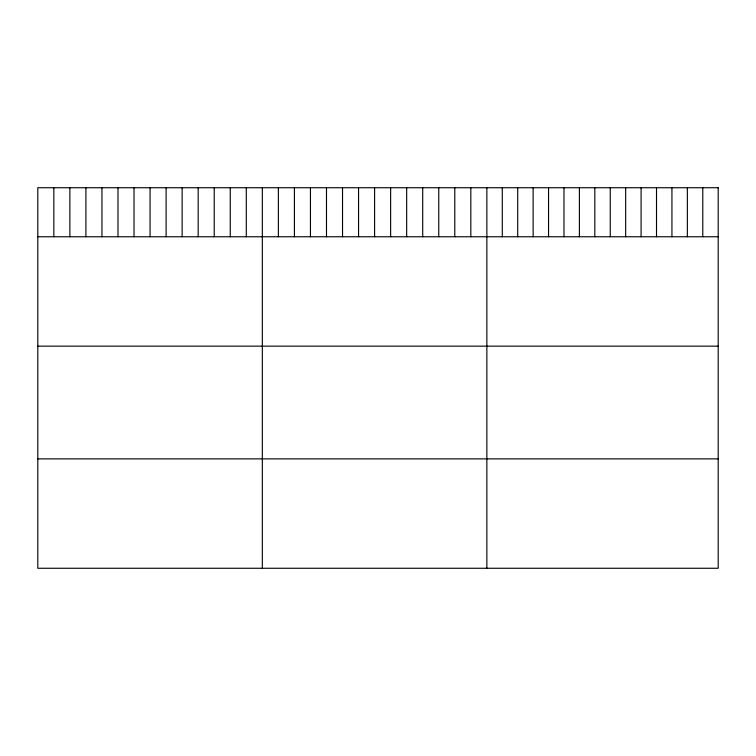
<?xml version="1.0" encoding="UTF-8"?>
<svg xmlns="http://www.w3.org/2000/svg" width="756" height="756" viewBox="0 0 756 756"><rect width="100%" height="100%" fill="white"/><g stroke="black" fill="none" stroke-linecap="round" stroke-linejoin="round"><path stroke-width="1.13" d="M37.8 236.76L718.2 236.76M37.8 346.154L718.2 346.154M37.8 458.873L718.2 458.873M702.778 187.734L702.778 236.76M687.355 187.734L687.355 236.76M671.933 187.734L671.933 236.76M656.51 187.734L656.51 236.76M641.088 187.734L641.088 236.76M625.666 187.734L625.666 236.76M610.243 187.734L610.243 236.76M594.821 187.734L594.821 236.76M579.398 187.734L579.398 236.76M563.976 187.734L563.976 236.76M548.554 187.734L548.554 236.76M533.131 187.734L533.131 236.76M517.709 187.734L517.709 236.76M502.286 187.734L502.286 236.76M486.864 187.734L486.864 568.266M470.827 187.734L470.827 236.76M454.791 187.734L454.791 236.76M438.754 187.734L438.754 236.76M422.708 187.734L422.708 236.76M406.671 187.734L406.671 236.76M390.635 187.734L390.635 236.76M374.598 187.734L374.598 236.76M358.561 187.734L358.561 236.76M342.525 187.734L342.525 236.76M326.488 187.734L326.488 236.76M310.442 187.734L310.442 236.76M294.405 187.734L294.405 236.76M278.369 187.734L278.369 236.76M262.332 187.734L262.332 568.266M246.295 187.734L246.295 236.76M230.259 187.734L230.259 236.76M214.222 187.734L214.222 236.76M198.176 187.734L198.176 236.76M182.139 187.734L182.139 236.76M166.103 187.734L166.103 236.76M150.066 187.734L150.066 236.76M134.029 187.734L134.029 236.76M117.993 187.734L117.993 236.76M101.956 187.734L101.956 236.76M85.91 187.734L85.91 236.76M69.873 187.734L69.873 236.76M53.837 187.734L53.837 236.76M718.2 187.734L37.8 187.734L37.8 568.266L718.2 568.266L718.2 187.734"/></g></svg>
